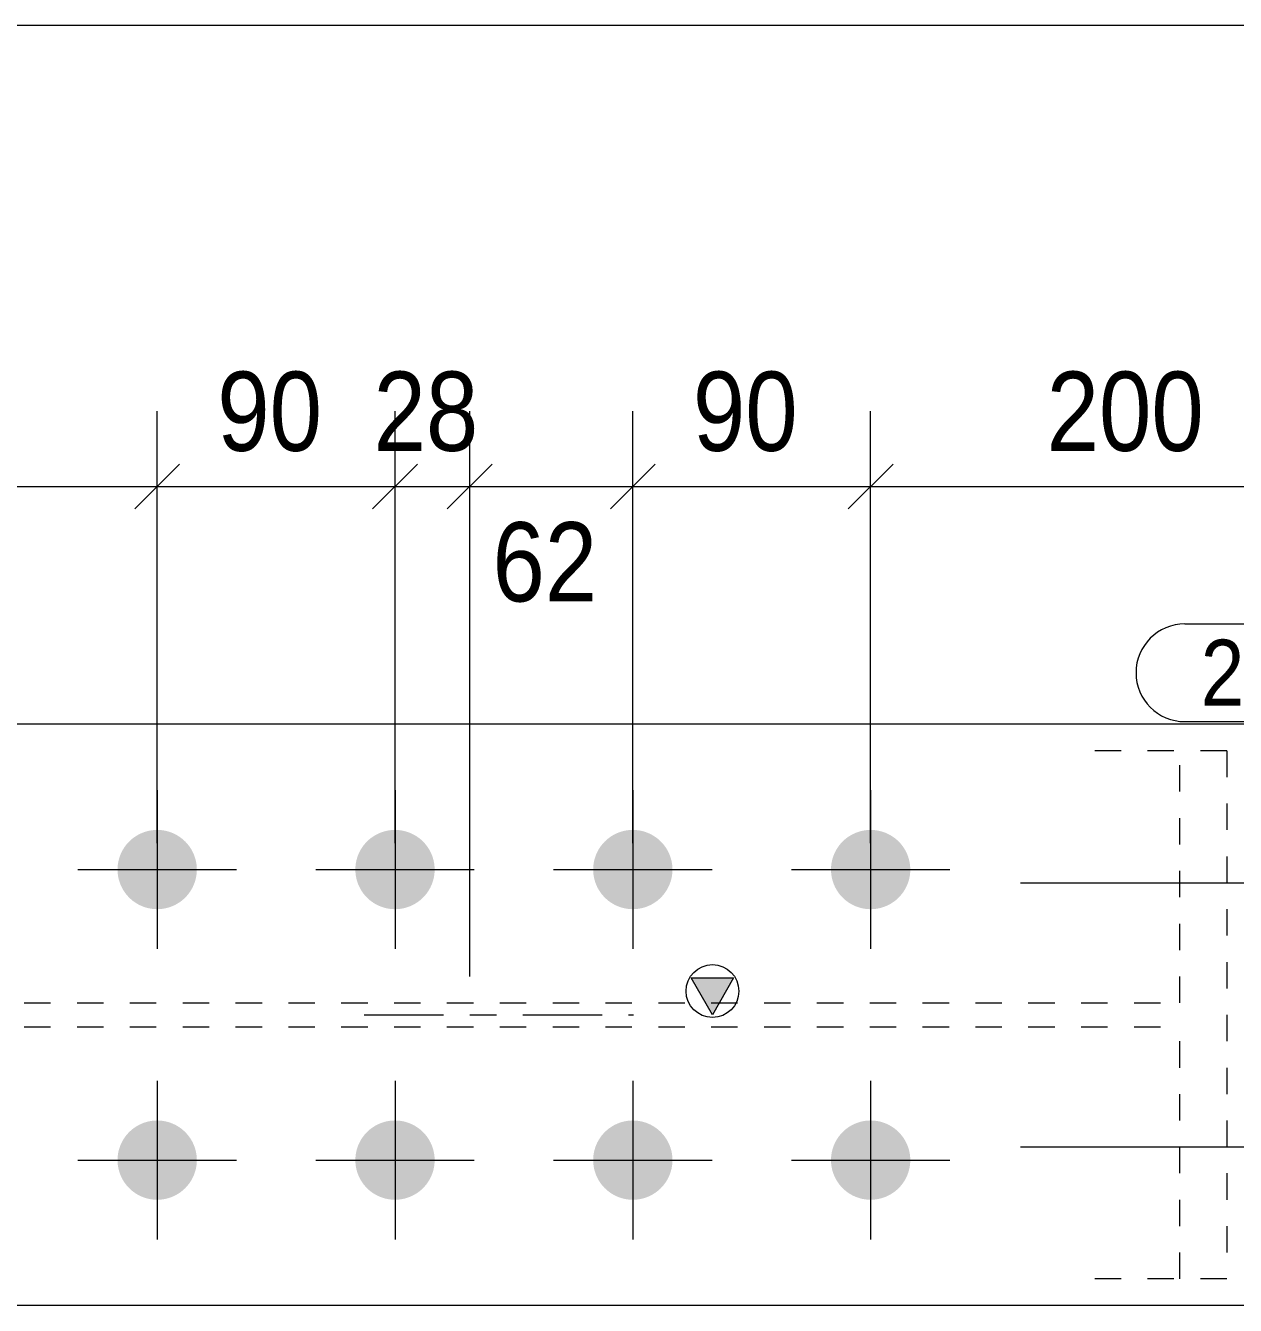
# Model space of a CAD drawing. Header units: millimetres. Extents: x 2 to 579, y 1 to 825.
# Drawn here: x 250.59 to 296.37, y 776.55 to 825 of the extents above; entities that cross this region are included whole.
import ezdxf

# ---------------------------------------------------------------- set-up
doc = ezdxf.new("R2010")
doc.units = ezdxf.units.MM
for name, pattern in [('XKITLINE00', [0]), ('XKITLINE01', [4, 1, -1, 1, -1]), ('XKITLINE02', [4, 2, -2]), ('XKITLINE03', [6, 3, -1, 1, -1])]:
    doc.linetypes.add(name, pattern=pattern)
for name, color, linetype, lineweight in [('Bolt', 3, 'Continuous', 0), ('Dimensions', 7, 'Continuous', 0), ('DrawingSheet', 5, 'Continuous', 0), ('Part', 2, 'Continuous', 0), ('PartMark', 7, 'Continuous', 0)]:
    doc.layers.add(name, color=color, linetype=linetype, lineweight=lineweight)
doc.styles.add('ARIAL', font='ARIAL.TTF')

# ---------------------------------------------------------------- blocks, each defined once
blk = doc.blocks.new('*A44')
at = {"layer": 'Bolt', "color": 3, "linetype": 'XKITLINE02', "lineweight": 0}
for p, q in [((288.239, 792.55), (293.737, 792.55)), ((288.239, 782.55), (293.737, 782.55))]:
    blk.add_line(p, q, dxfattribs=at)
blk = doc.blocks.new('*A45')
at = {"layer": 'Bolt'}
for points in [[(255.608, 794.55), (255.645, 794.548), (255.681, 794.546), (255.718, 794.543), (255.755, 794.539), (255.791, 794.534), (255.827, 794.528), (255.864, 794.521), (255.9, 794.514), (255.935, 794.505), (255.971, 794.496), (256.006, 794.485), (256.041, 794.474), (256.076, 794.462), (256.111, 794.449), (256.145, 794.436), (256.179, 794.421), (256.212, 794.406), (256.245, 794.39), (256.278, 794.373), (256.31, 794.355), (256.342, 794.337), (256.373, 794.317), (256.404, 794.297), (256.435, 794.276), (256.465, 794.255), (256.494, 794.233), (256.523, 794.21), (256.551, 794.186), (256.578, 794.161), (256.605, 794.136), (256.632, 794.111), (256.657, 794.084), (256.682, 794.057), (256.707, 794.03), (256.73, 794.002), (256.753, 793.973), (256.776, 793.944), (256.797, 793.914), (256.818, 793.883), (256.838, 793.852), (256.858, 793.821), (256.876, 793.789), (256.894, 793.757), (256.911, 793.724), (256.927, 793.691), (256.942, 793.658), (256.957, 793.624), (256.97, 793.59), (256.983, 793.555), (256.995, 793.521), (257.006, 793.485), (257.017, 793.45), (257.026, 793.414), (257.035, 793.379), (257.042, 793.343), (257.049, 793.306), (257.055, 793.27), (257.06, 793.234), (257.064, 793.197), (257.067, 793.16), (257.069, 793.124), (257.07, 793.087), (257.071, 793.05), (257.07, 793.013), (257.069, 792.976), (257.067, 792.94), (257.064, 792.903), (257.06, 792.866), (257.055, 792.83), (257.049, 792.794), (257.042, 792.757), (257.035, 792.721), (257.026, 792.686), (257.017, 792.65), (257.006, 792.615), (256.995, 792.579), (256.983, 792.545), (256.97, 792.51), (256.957, 792.476), (256.942, 792.442), (256.927, 792.409), (256.911, 792.376), (256.894, 792.343), (256.876, 792.311), (256.858, 792.279), (256.838, 792.248), (256.818, 792.217), (256.797, 792.186), (256.776, 792.156), (256.753, 792.127), (256.73, 792.098), (256.707, 792.07), (256.682, 792.043), (256.657, 792.016), (256.632, 791.989), (256.605, 791.964), (256.578, 791.939), (256.551, 791.914), (256.523, 791.89), (256.494, 791.867), (256.465, 791.845), (256.435, 791.824), (256.404, 791.803), (256.373, 791.783), (256.342, 791.763), (256.31, 791.745), (256.278, 791.727), (256.245, 791.71), (256.212, 791.694), (256.179, 791.679), (256.145, 791.664), (256.111, 791.651), (256.076, 791.638), (256.041, 791.626), (256.006, 791.615), (255.971, 791.604), (255.935, 791.595), (255.9, 791.586), (255.864, 791.579), (255.827, 791.572), (255.791, 791.566), (255.755, 791.561), (255.718, 791.557), (255.681, 791.554), (255.645, 791.552), (255.608, 791.55), (255.571, 791.55), (255.534, 791.55), (255.497, 791.552), (255.461, 791.554), (255.424, 791.557), (255.387, 791.561), (255.351, 791.566), (255.315, 791.572), (255.278, 791.579), (255.242, 791.586), (255.206, 791.595), (255.171, 791.604), (255.136, 791.615), (255.1, 791.626), (255.066, 791.638), (255.031, 791.651), (254.997, 791.664), (254.963, 791.679), (254.93, 791.694), (254.897, 791.71), (254.864, 791.727), (254.832, 791.745), (254.8, 791.763), (254.768, 791.783), (254.738, 791.803), (254.707, 791.824), (254.677, 791.845), (254.648, 791.867), (254.619, 791.89), (254.591, 791.914), (254.564, 791.939), (254.537, 791.964), (254.51, 791.989), (254.485, 792.016), (254.46, 792.043), (254.435, 792.07), (254.411, 792.098), (254.388, 792.127), (254.366, 792.156), (254.345, 792.186), (254.324, 792.217), (254.304, 792.248), (254.284, 792.279), (254.266, 792.311), (254.248, 792.343), (254.231, 792.376), (254.215, 792.409), (254.2, 792.442), (254.185, 792.476), (254.171, 792.51), (254.159, 792.545), (254.147, 792.579), (254.136, 792.615), (254.125, 792.65), (254.116, 792.686), (254.107, 792.721), (254.1, 792.757), (254.093, 792.794), (254.087, 792.83), (254.082, 792.866), (254.078, 792.903), (254.075, 792.94), (254.073, 792.976), (254.071, 793.013), (254.071, 793.05), (254.071, 793.087), (254.073, 793.124), (254.075, 793.16), (254.078, 793.197), (254.082, 793.234), (254.087, 793.27), (254.093, 793.306), (254.1, 793.343), (254.107, 793.379), (254.116, 793.414), (254.125, 793.45), (254.136, 793.485), (254.147, 793.521), (254.159, 793.555), (254.171, 793.59), (254.185, 793.624), (254.2, 793.658), (254.215, 793.691), (254.231, 793.724), (254.248, 793.757), (254.266, 793.789), (254.284, 793.821), (254.304, 793.852), (254.324, 793.883), (254.345, 793.914), (254.366, 793.944), (254.388, 793.973), (254.411, 794.002), (254.435, 794.03), (254.46, 794.057), (254.485, 794.084), (254.51, 794.111), (254.537, 794.136), (254.564, 794.161), (254.591, 794.186), (254.619, 794.21), (254.648, 794.233), (254.677, 794.255), (254.707, 794.276), (254.738, 794.297), (254.768, 794.317), (254.8, 794.337), (254.832, 794.355), (254.864, 794.373), (254.897, 794.39), (254.93, 794.406), (254.963, 794.421), (254.997, 794.436), (255.031, 794.449), (255.066, 794.462), (255.1, 794.474), (255.136, 794.485), (255.171, 794.496), (255.206, 794.505), (255.242, 794.514), (255.278, 794.521), (255.315, 794.528), (255.351, 794.534), (255.387, 794.539), (255.424, 794.543), (255.461, 794.546), (255.497, 794.548), (255.534, 794.55), (255.571, 794.55)], [(264.608, 794.55), (264.645, 794.548), (264.681, 794.546), (264.718, 794.543), (264.755, 794.539), (264.791, 794.534), (264.827, 794.528), (264.864, 794.521), (264.9, 794.514), (264.935, 794.505), (264.971, 794.496), (265.006, 794.485), (265.041, 794.474), (265.076, 794.462), (265.111, 794.449), (265.145, 794.436), (265.179, 794.421), (265.212, 794.406), (265.245, 794.39), (265.278, 794.373), (265.31, 794.355), (265.342, 794.337), (265.373, 794.317), (265.404, 794.297), (265.435, 794.276), (265.465, 794.255), (265.494, 794.233), (265.523, 794.21), (265.551, 794.186), (265.578, 794.161), (265.605, 794.136), (265.632, 794.111), (265.657, 794.084), (265.682, 794.057), (265.707, 794.03), (265.73, 794.002), (265.753, 793.973), (265.776, 793.944), (265.797, 793.914), (265.818, 793.883), (265.838, 793.852), (265.858, 793.821), (265.876, 793.789), (265.894, 793.757), (265.911, 793.724), (265.927, 793.691), (265.942, 793.658), (265.957, 793.624), (265.97, 793.59), (265.983, 793.555), (265.995, 793.521), (266.006, 793.485), (266.017, 793.45), (266.026, 793.414), (266.035, 793.379), (266.042, 793.343), (266.049, 793.306), (266.055, 793.27), (266.06, 793.234), (266.064, 793.197), (266.067, 793.16), (266.069, 793.124), (266.07, 793.087), (266.071, 793.05), (266.07, 793.013), (266.069, 792.976), (266.067, 792.94), (266.064, 792.903), (266.06, 792.866), (266.055, 792.83), (266.049, 792.794), (266.042, 792.757), (266.035, 792.721), (266.026, 792.686), (266.017, 792.65), (266.006, 792.615), (265.995, 792.579), (265.983, 792.545), (265.97, 792.51), (265.957, 792.476), (265.942, 792.442), (265.927, 792.409), (265.911, 792.376), (265.894, 792.343), (265.876, 792.311), (265.858, 792.279), (265.838, 792.248), (265.818, 792.217), (265.797, 792.186), (265.776, 792.156), (265.753, 792.127), (265.73, 792.098), (265.707, 792.07), (265.682, 792.043), (265.657, 792.016), (265.632, 791.989), (265.605, 791.964), (265.578, 791.939), (265.551, 791.914), (265.523, 791.89), (265.494, 791.867), (265.465, 791.845), (265.435, 791.824), (265.404, 791.803), (265.373, 791.783), (265.342, 791.763), (265.31, 791.745), (265.278, 791.727), (265.245, 791.71), (265.212, 791.694), (265.179, 791.679), (265.145, 791.664), (265.111, 791.651), (265.076, 791.638), (265.041, 791.626), (265.006, 791.615), (264.971, 791.604), (264.935, 791.595), (264.9, 791.586), (264.864, 791.579), (264.827, 791.572), (264.791, 791.566), (264.755, 791.561), (264.718, 791.557), (264.681, 791.554), (264.645, 791.552), (264.608, 791.55), (264.571, 791.55), (264.534, 791.55), (264.497, 791.552), (264.461, 791.554), (264.424, 791.557), (264.387, 791.561), (264.351, 791.566), (264.315, 791.572), (264.278, 791.579), (264.242, 791.586), (264.206, 791.595), (264.171, 791.604), (264.136, 791.615), (264.1, 791.626), (264.066, 791.638), (264.031, 791.651), (263.997, 791.664), (263.963, 791.679), (263.93, 791.694), (263.897, 791.71), (263.864, 791.727), (263.832, 791.745), (263.8, 791.763), (263.768, 791.783), (263.738, 791.803), (263.707, 791.824), (263.677, 791.845), (263.648, 791.867), (263.619, 791.89), (263.591, 791.914), (263.564, 791.939), (263.537, 791.964), (263.51, 791.989), (263.485, 792.016), (263.46, 792.043), (263.435, 792.07), (263.411, 792.098), (263.388, 792.127), (263.366, 792.156), (263.345, 792.186), (263.324, 792.217), (263.304, 792.248), (263.284, 792.279), (263.266, 792.311), (263.248, 792.343), (263.231, 792.376), (263.215, 792.409), (263.2, 792.442), (263.185, 792.476), (263.171, 792.51), (263.159, 792.545), (263.147, 792.579), (263.136, 792.615), (263.125, 792.65), (263.116, 792.686), (263.107, 792.721), (263.1, 792.757), (263.093, 792.794), (263.087, 792.83), (263.082, 792.866), (263.078, 792.903), (263.075, 792.94), (263.073, 792.976), (263.071, 793.013), (263.071, 793.05), (263.071, 793.087), (263.073, 793.124), (263.075, 793.16), (263.078, 793.197), (263.082, 793.234), (263.087, 793.27), (263.093, 793.306), (263.1, 793.343), (263.107, 793.379), (263.116, 793.414), (263.125, 793.45), (263.136, 793.485), (263.147, 793.521), (263.159, 793.555), (263.171, 793.59), (263.185, 793.624), (263.2, 793.658), (263.215, 793.691), (263.231, 793.724), (263.248, 793.757), (263.266, 793.789), (263.284, 793.821), (263.304, 793.852), (263.324, 793.883), (263.345, 793.914), (263.366, 793.944), (263.388, 793.973), (263.411, 794.002), (263.435, 794.03), (263.46, 794.057), (263.485, 794.084), (263.51, 794.111), (263.537, 794.136), (263.564, 794.161), (263.591, 794.186), (263.619, 794.21), (263.648, 794.233), (263.677, 794.255), (263.707, 794.276), (263.738, 794.297), (263.768, 794.317), (263.8, 794.337), (263.832, 794.355), (263.864, 794.373), (263.897, 794.39), (263.93, 794.406), (263.963, 794.421), (263.997, 794.436), (264.031, 794.449), (264.066, 794.462), (264.1, 794.474), (264.136, 794.485), (264.171, 794.496), (264.206, 794.505), (264.242, 794.514), (264.278, 794.521), (264.315, 794.528), (264.351, 794.534), (264.387, 794.539), (264.424, 794.543), (264.461, 794.546), (264.497, 794.548), (264.534, 794.55), (264.571, 794.55)], [(273.608, 794.55), (273.645, 794.548), (273.681, 794.546), (273.718, 794.543), (273.755, 794.539), (273.791, 794.534), (273.827, 794.528), (273.864, 794.521), (273.9, 794.514), (273.935, 794.505), (273.971, 794.496), (274.006, 794.485), (274.041, 794.474), (274.076, 794.462), (274.111, 794.449), (274.145, 794.436), (274.179, 794.421), (274.212, 794.406), (274.245, 794.39), (274.278, 794.373), (274.31, 794.355), (274.342, 794.337), (274.373, 794.317), (274.404, 794.297), (274.435, 794.276), (274.465, 794.255), (274.494, 794.233), (274.523, 794.21), (274.551, 794.186), (274.578, 794.161), (274.605, 794.136), (274.632, 794.111), (274.657, 794.084), (274.682, 794.057), (274.707, 794.03), (274.73, 794.002), (274.753, 793.973), (274.776, 793.944), (274.797, 793.914), (274.818, 793.883), (274.838, 793.852), (274.858, 793.821), (274.876, 793.789), (274.894, 793.757), (274.911, 793.724), (274.927, 793.691), (274.942, 793.658), (274.957, 793.624), (274.97, 793.59), (274.983, 793.555), (274.995, 793.521), (275.006, 793.485), (275.017, 793.45), (275.026, 793.414), (275.035, 793.379), (275.042, 793.343), (275.049, 793.306), (275.055, 793.27), (275.06, 793.234), (275.064, 793.197), (275.067, 793.16), (275.069, 793.124), (275.07, 793.087), (275.071, 793.05), (275.07, 793.013), (275.069, 792.976), (275.067, 792.94), (275.064, 792.903), (275.06, 792.866), (275.055, 792.83), (275.049, 792.794), (275.042, 792.757), (275.035, 792.721), (275.026, 792.686), (275.017, 792.65), (275.006, 792.615), (274.995, 792.579), (274.983, 792.545), (274.97, 792.51), (274.957, 792.476), (274.942, 792.442), (274.927, 792.409), (274.911, 792.376), (274.894, 792.343), (274.876, 792.311), (274.858, 792.279), (274.838, 792.248), (274.818, 792.217), (274.797, 792.186), (274.776, 792.156), (274.753, 792.127), (274.73, 792.098), (274.707, 792.07), (274.682, 792.043), (274.657, 792.016), (274.632, 791.989), (274.605, 791.964), (274.578, 791.939), (274.551, 791.914), (274.523, 791.89), (274.494, 791.867), (274.465, 791.845), (274.435, 791.824), (274.404, 791.803), (274.373, 791.783), (274.342, 791.763), (274.31, 791.745), (274.278, 791.727), (274.245, 791.71), (274.212, 791.694), (274.179, 791.679), (274.145, 791.664), (274.111, 791.651), (274.076, 791.638), (274.041, 791.626), (274.006, 791.615), (273.971, 791.604), (273.935, 791.595), (273.9, 791.586), (273.864, 791.579), (273.827, 791.572), (273.791, 791.566), (273.755, 791.561), (273.718, 791.557), (273.681, 791.554), (273.645, 791.552), (273.608, 791.55), (273.571, 791.55), (273.534, 791.55), (273.497, 791.552), (273.461, 791.554), (273.424, 791.557), (273.387, 791.561), (273.351, 791.566), (273.315, 791.572), (273.278, 791.579), (273.242, 791.586), (273.206, 791.595), (273.171, 791.604), (273.136, 791.615), (273.1, 791.626), (273.066, 791.638), (273.031, 791.651), (272.997, 791.664), (272.963, 791.679), (272.93, 791.694), (272.897, 791.71), (272.864, 791.727), (272.832, 791.745), (272.8, 791.763), (272.768, 791.783), (272.738, 791.803), (272.707, 791.824), (272.677, 791.845), (272.648, 791.867), (272.619, 791.89), (272.591, 791.914), (272.564, 791.939), (272.537, 791.964), (272.51, 791.989), (272.485, 792.016), (272.46, 792.043), (272.435, 792.07), (272.411, 792.098), (272.388, 792.127), (272.366, 792.156), (272.345, 792.186), (272.324, 792.217), (272.304, 792.248), (272.284, 792.279), (272.266, 792.311), (272.248, 792.343), (272.231, 792.376), (272.215, 792.409), (272.2, 792.442), (272.185, 792.476), (272.171, 792.51), (272.159, 792.545), (272.147, 792.579), (272.136, 792.615), (272.125, 792.65), (272.116, 792.686), (272.107, 792.721), (272.1, 792.757), (272.093, 792.794), (272.087, 792.83), (272.082, 792.866), (272.078, 792.903), (272.075, 792.94), (272.073, 792.976), (272.071, 793.013), (272.071, 793.05), (272.071, 793.087), (272.073, 793.124), (272.075, 793.16), (272.078, 793.197), (272.082, 793.234), (272.087, 793.27), (272.093, 793.306), (272.1, 793.343), (272.107, 793.379), (272.116, 793.414), (272.125, 793.45), (272.136, 793.485), (272.147, 793.521), (272.159, 793.555), (272.171, 793.59), (272.185, 793.624), (272.2, 793.658), (272.215, 793.691), (272.231, 793.724), (272.248, 793.757), (272.266, 793.789), (272.284, 793.821), (272.304, 793.852), (272.324, 793.883), (272.345, 793.914), (272.366, 793.944), (272.388, 793.973), (272.411, 794.002), (272.435, 794.03), (272.46, 794.057), (272.485, 794.084), (272.51, 794.111), (272.537, 794.136), (272.564, 794.161), (272.591, 794.186), (272.619, 794.21), (272.648, 794.233), (272.677, 794.255), (272.707, 794.276), (272.738, 794.297), (272.768, 794.317), (272.8, 794.337), (272.832, 794.355), (272.864, 794.373), (272.897, 794.39), (272.93, 794.406), (272.963, 794.421), (272.997, 794.436), (273.031, 794.449), (273.066, 794.462), (273.1, 794.474), (273.136, 794.485), (273.171, 794.496), (273.206, 794.505), (273.242, 794.514), (273.278, 794.521), (273.315, 794.528), (273.351, 794.534), (273.387, 794.539), (273.424, 794.543), (273.461, 794.546), (273.497, 794.548), (273.534, 794.55), (273.571, 794.55)], [(282.608, 794.55), (282.645, 794.548), (282.681, 794.546), (282.718, 794.543), (282.755, 794.539), (282.791, 794.534), (282.827, 794.528), (282.864, 794.521), (282.9, 794.514), (282.935, 794.505), (282.971, 794.496), (283.006, 794.485), (283.041, 794.474), (283.076, 794.462), (283.111, 794.449), (283.145, 794.436), (283.179, 794.421), (283.212, 794.406), (283.245, 794.39), (283.278, 794.373), (283.31, 794.355), (283.342, 794.337), (283.373, 794.317), (283.404, 794.297), (283.435, 794.276), (283.465, 794.255), (283.494, 794.233), (283.523, 794.21), (283.551, 794.186), (283.578, 794.161), (283.605, 794.136), (283.632, 794.111), (283.657, 794.084), (283.682, 794.057), (283.707, 794.03), (283.73, 794.002), (283.753, 793.973), (283.776, 793.944), (283.797, 793.914), (283.818, 793.883), (283.838, 793.852), (283.858, 793.821), (283.876, 793.789), (283.894, 793.757), (283.911, 793.724), (283.927, 793.691), (283.942, 793.658), (283.957, 793.624), (283.97, 793.59), (283.983, 793.555), (283.995, 793.521), (284.006, 793.485), (284.017, 793.45), (284.026, 793.414), (284.035, 793.379), (284.042, 793.343), (284.049, 793.306), (284.055, 793.27), (284.06, 793.234), (284.064, 793.197), (284.067, 793.16), (284.069, 793.124), (284.07, 793.087), (284.071, 793.05), (284.07, 793.013), (284.069, 792.976), (284.067, 792.94), (284.064, 792.903), (284.06, 792.866), (284.055, 792.83), (284.049, 792.794), (284.042, 792.757), (284.035, 792.721), (284.026, 792.686), (284.017, 792.65), (284.006, 792.615), (283.995, 792.579), (283.983, 792.545), (283.97, 792.51), (283.957, 792.476), (283.942, 792.442), (283.927, 792.409), (283.911, 792.376), (283.894, 792.343), (283.876, 792.311), (283.858, 792.279), (283.838, 792.248), (283.818, 792.217), (283.797, 792.186), (283.776, 792.156), (283.753, 792.127), (283.73, 792.098), (283.707, 792.07), (283.682, 792.043), (283.657, 792.016), (283.632, 791.989), (283.605, 791.964), (283.578, 791.939), (283.551, 791.914), (283.523, 791.89), (283.494, 791.867), (283.465, 791.845), (283.435, 791.824), (283.404, 791.803), (283.373, 791.783), (283.342, 791.763), (283.31, 791.745), (283.278, 791.727), (283.245, 791.71), (283.212, 791.694), (283.179, 791.679), (283.145, 791.664), (283.111, 791.651), (283.076, 791.638), (283.041, 791.626), (283.006, 791.615), (282.971, 791.604), (282.935, 791.595), (282.9, 791.586), (282.864, 791.579), (282.827, 791.572), (282.791, 791.566), (282.755, 791.561), (282.718, 791.557), (282.681, 791.554), (282.645, 791.552), (282.608, 791.55), (282.571, 791.55), (282.534, 791.55), (282.497, 791.552), (282.461, 791.554), (282.424, 791.557), (282.387, 791.561), (282.351, 791.566), (282.315, 791.572), (282.278, 791.579), (282.242, 791.586), (282.206, 791.595), (282.171, 791.604), (282.136, 791.615), (282.1, 791.626), (282.066, 791.638), (282.031, 791.651), (281.997, 791.664), (281.963, 791.679), (281.93, 791.694), (281.897, 791.71), (281.864, 791.727), (281.832, 791.745), (281.8, 791.763), (281.768, 791.783), (281.738, 791.803), (281.707, 791.824), (281.677, 791.845), (281.648, 791.867), (281.619, 791.89), (281.591, 791.914), (281.564, 791.939), (281.537, 791.964), (281.51, 791.989), (281.485, 792.016), (281.46, 792.043), (281.435, 792.07), (281.411, 792.098), (281.388, 792.127), (281.366, 792.156), (281.345, 792.186), (281.324, 792.217), (281.304, 792.248), (281.284, 792.279), (281.266, 792.311), (281.248, 792.343), (281.231, 792.376), (281.215, 792.409), (281.2, 792.442), (281.185, 792.476), (281.171, 792.51), (281.159, 792.545), (281.147, 792.579), (281.136, 792.615), (281.125, 792.65), (281.116, 792.686), (281.107, 792.721), (281.1, 792.757), (281.093, 792.794), (281.087, 792.83), (281.082, 792.866), (281.078, 792.903), (281.075, 792.94), (281.073, 792.976), (281.071, 793.013), (281.071, 793.05), (281.071, 793.087), (281.073, 793.124), (281.075, 793.16), (281.078, 793.197), (281.082, 793.234), (281.087, 793.27), (281.093, 793.306), (281.1, 793.343), (281.107, 793.379), (281.116, 793.414), (281.125, 793.45), (281.136, 793.485), (281.147, 793.521), (281.159, 793.555), (281.171, 793.59), (281.185, 793.624), (281.2, 793.658), (281.215, 793.691), (281.231, 793.724), (281.248, 793.757), (281.266, 793.789), (281.284, 793.821), (281.304, 793.852), (281.324, 793.883), (281.345, 793.914), (281.366, 793.944), (281.388, 793.973), (281.411, 794.002), (281.435, 794.03), (281.46, 794.057), (281.485, 794.084), (281.51, 794.111), (281.537, 794.136), (281.564, 794.161), (281.591, 794.186), (281.619, 794.21), (281.648, 794.233), (281.677, 794.255), (281.707, 794.276), (281.738, 794.297), (281.768, 794.317), (281.8, 794.337), (281.832, 794.355), (281.864, 794.373), (281.897, 794.39), (281.93, 794.406), (281.963, 794.421), (281.997, 794.436), (282.031, 794.449), (282.066, 794.462), (282.1, 794.474), (282.136, 794.485), (282.171, 794.496), (282.206, 794.505), (282.242, 794.514), (282.278, 794.521), (282.315, 794.528), (282.351, 794.534), (282.387, 794.539), (282.424, 794.543), (282.461, 794.546), (282.497, 794.548), (282.534, 794.55), (282.571, 794.55)], [(255.608, 783.55), (255.645, 783.548), (255.681, 783.546), (255.718, 783.543), (255.755, 783.539), (255.791, 783.534), (255.827, 783.528), (255.864, 783.521), (255.9, 783.514), (255.935, 783.505), (255.971, 783.496), (256.006, 783.485), (256.041, 783.474), (256.076, 783.462), (256.111, 783.449), (256.145, 783.436), (256.179, 783.421), (256.212, 783.406), (256.245, 783.39), (256.278, 783.373), (256.31, 783.355), (256.342, 783.337), (256.373, 783.317), (256.404, 783.297), (256.435, 783.276), (256.465, 783.255), (256.494, 783.233), (256.523, 783.21), (256.551, 783.186), (256.578, 783.161), (256.605, 783.136), (256.632, 783.111), (256.657, 783.084), (256.682, 783.057), (256.707, 783.03), (256.73, 783.002), (256.753, 782.973), (256.776, 782.944), (256.797, 782.914), (256.818, 782.883), (256.838, 782.852), (256.858, 782.821), (256.876, 782.789), (256.894, 782.757), (256.911, 782.724), (256.927, 782.691), (256.942, 782.658), (256.957, 782.624), (256.97, 782.59), (256.983, 782.555), (256.995, 782.521), (257.006, 782.485), (257.017, 782.45), (257.026, 782.414), (257.035, 782.379), (257.042, 782.343), (257.049, 782.306), (257.055, 782.27), (257.06, 782.234), (257.064, 782.197), (257.067, 782.16), (257.069, 782.124), (257.07, 782.087), (257.071, 782.05), (257.07, 782.013), (257.069, 781.976), (257.067, 781.94), (257.064, 781.903), (257.06, 781.866), (257.055, 781.83), (257.049, 781.794), (257.042, 781.757), (257.035, 781.721), (257.026, 781.686), (257.017, 781.65), (257.006, 781.615), (256.995, 781.579), (256.983, 781.545), (256.97, 781.51), (256.957, 781.476), (256.942, 781.442), (256.927, 781.409), (256.911, 781.376), (256.894, 781.343), (256.876, 781.311), (256.858, 781.279), (256.838, 781.248), (256.818, 781.217), (256.797, 781.186), (256.776, 781.156), (256.753, 781.127), (256.73, 781.098), (256.707, 781.07), (256.682, 781.043), (256.657, 781.016), (256.632, 780.989), (256.605, 780.964), (256.578, 780.939), (256.551, 780.914), (256.523, 780.89), (256.494, 780.867), (256.465, 780.845), (256.435, 780.824), (256.404, 780.803), (256.373, 780.783), (256.342, 780.763), (256.31, 780.745), (256.278, 780.727), (256.245, 780.71), (256.212, 780.694), (256.179, 780.679), (256.145, 780.664), (256.111, 780.651), (256.076, 780.638), (256.041, 780.626), (256.006, 780.615), (255.971, 780.604), (255.935, 780.595), (255.9, 780.586), (255.864, 780.579), (255.827, 780.572), (255.791, 780.566), (255.755, 780.561), (255.718, 780.557), (255.681, 780.554), (255.645, 780.552), (255.608, 780.55), (255.571, 780.55), (255.534, 780.55), (255.497, 780.552), (255.461, 780.554), (255.424, 780.557), (255.387, 780.561), (255.351, 780.566), (255.315, 780.572), (255.278, 780.579), (255.242, 780.586), (255.206, 780.595), (255.171, 780.604), (255.136, 780.615), (255.1, 780.626), (255.066, 780.638), (255.031, 780.651), (254.997, 780.664), (254.963, 780.679), (254.93, 780.694), (254.897, 780.71), (254.864, 780.727), (254.832, 780.745), (254.8, 780.763), (254.768, 780.783), (254.738, 780.803), (254.707, 780.824), (254.677, 780.845), (254.648, 780.867), (254.619, 780.89), (254.591, 780.914), (254.564, 780.939), (254.537, 780.964), (254.51, 780.989), (254.485, 781.016), (254.46, 781.043), (254.435, 781.07), (254.411, 781.098), (254.388, 781.127), (254.366, 781.156), (254.345, 781.186), (254.324, 781.217), (254.304, 781.248), (254.284, 781.279), (254.266, 781.311), (254.248, 781.343), (254.231, 781.376), (254.215, 781.409), (254.2, 781.442), (254.185, 781.476), (254.171, 781.51), (254.159, 781.545), (254.147, 781.579), (254.136, 781.615), (254.125, 781.65), (254.116, 781.686), (254.107, 781.721), (254.1, 781.757), (254.093, 781.794), (254.087, 781.83), (254.082, 781.866), (254.078, 781.903), (254.075, 781.94), (254.073, 781.976), (254.071, 782.013), (254.071, 782.05), (254.071, 782.087), (254.073, 782.124), (254.075, 782.16), (254.078, 782.197), (254.082, 782.234), (254.087, 782.27), (254.093, 782.306), (254.1, 782.343), (254.107, 782.379), (254.116, 782.414), (254.125, 782.45), (254.136, 782.485), (254.147, 782.521), (254.159, 782.555), (254.171, 782.59), (254.185, 782.624), (254.2, 782.658), (254.215, 782.691), (254.231, 782.724), (254.248, 782.757), (254.266, 782.789), (254.284, 782.821), (254.304, 782.852), (254.324, 782.883), (254.345, 782.914), (254.366, 782.944), (254.388, 782.973), (254.411, 783.002), (254.435, 783.03), (254.46, 783.057), (254.485, 783.084), (254.51, 783.111), (254.537, 783.136), (254.564, 783.161), (254.591, 783.186), (254.619, 783.21), (254.648, 783.233), (254.677, 783.255), (254.707, 783.276), (254.738, 783.297), (254.768, 783.317), (254.8, 783.337), (254.832, 783.355), (254.864, 783.373), (254.897, 783.39), (254.93, 783.406), (254.963, 783.421), (254.997, 783.436), (255.031, 783.449), (255.066, 783.462), (255.1, 783.474), (255.136, 783.485), (255.171, 783.496), (255.206, 783.505), (255.242, 783.514), (255.278, 783.521), (255.315, 783.528), (255.351, 783.534), (255.387, 783.539), (255.424, 783.543), (255.461, 783.546), (255.497, 783.548), (255.534, 783.55), (255.571, 783.55)], [(264.608, 783.55), (264.645, 783.548), (264.681, 783.546), (264.718, 783.543), (264.755, 783.539), (264.791, 783.534), (264.827, 783.528), (264.864, 783.521), (264.9, 783.514), (264.935, 783.505), (264.971, 783.496), (265.006, 783.485), (265.041, 783.474), (265.076, 783.462), (265.111, 783.449), (265.145, 783.436), (265.179, 783.421), (265.212, 783.406), (265.245, 783.39), (265.278, 783.373), (265.31, 783.355), (265.342, 783.337), (265.373, 783.317), (265.404, 783.297), (265.435, 783.276), (265.465, 783.255), (265.494, 783.233), (265.523, 783.21), (265.551, 783.186), (265.578, 783.161), (265.605, 783.136), (265.632, 783.111), (265.657, 783.084), (265.682, 783.057), (265.707, 783.03), (265.73, 783.002), (265.753, 782.973), (265.776, 782.944), (265.797, 782.914), (265.818, 782.883), (265.838, 782.852), (265.858, 782.821), (265.876, 782.789), (265.894, 782.757), (265.911, 782.724), (265.927, 782.691), (265.942, 782.658), (265.957, 782.624), (265.97, 782.59), (265.983, 782.555), (265.995, 782.521), (266.006, 782.485), (266.017, 782.45), (266.026, 782.414), (266.035, 782.379), (266.042, 782.343), (266.049, 782.306), (266.055, 782.27), (266.06, 782.234), (266.064, 782.197), (266.067, 782.16), (266.069, 782.124), (266.07, 782.087), (266.071, 782.05), (266.07, 782.013), (266.069, 781.976), (266.067, 781.94), (266.064, 781.903), (266.06, 781.866), (266.055, 781.83), (266.049, 781.794), (266.042, 781.757), (266.035, 781.721), (266.026, 781.686), (266.017, 781.65), (266.006, 781.615), (265.995, 781.579), (265.983, 781.545), (265.97, 781.51), (265.957, 781.476), (265.942, 781.442), (265.927, 781.409), (265.911, 781.376), (265.894, 781.343), (265.876, 781.311), (265.858, 781.279), (265.838, 781.248), (265.818, 781.217), (265.797, 781.186), (265.776, 781.156), (265.753, 781.127), (265.73, 781.098), (265.707, 781.07), (265.682, 781.043), (265.657, 781.016), (265.632, 780.989), (265.605, 780.964), (265.578, 780.939), (265.551, 780.914), (265.523, 780.89), (265.494, 780.867), (265.465, 780.845), (265.435, 780.824), (265.404, 780.803), (265.373, 780.783), (265.342, 780.763), (265.31, 780.745), (265.278, 780.727), (265.245, 780.71), (265.212, 780.694), (265.179, 780.679), (265.145, 780.664), (265.111, 780.651), (265.076, 780.638), (265.041, 780.626), (265.006, 780.615), (264.971, 780.604), (264.935, 780.595), (264.9, 780.586), (264.864, 780.579), (264.827, 780.572), (264.791, 780.566), (264.755, 780.561), (264.718, 780.557), (264.681, 780.554), (264.645, 780.552), (264.608, 780.55), (264.571, 780.55), (264.534, 780.55), (264.497, 780.552), (264.461, 780.554), (264.424, 780.557), (264.387, 780.561), (264.351, 780.566), (264.315, 780.572), (264.278, 780.579), (264.242, 780.586), (264.206, 780.595), (264.171, 780.604), (264.136, 780.615), (264.1, 780.626), (264.066, 780.638), (264.031, 780.651), (263.997, 780.664), (263.963, 780.679), (263.93, 780.694), (263.897, 780.71), (263.864, 780.727), (263.832, 780.745), (263.8, 780.763), (263.768, 780.783), (263.738, 780.803), (263.707, 780.824), (263.677, 780.845), (263.648, 780.867), (263.619, 780.89), (263.591, 780.914), (263.564, 780.939), (263.537, 780.964), (263.51, 780.989), (263.485, 781.016), (263.46, 781.043), (263.435, 781.07), (263.411, 781.098), (263.388, 781.127), (263.366, 781.156), (263.345, 781.186), (263.324, 781.217), (263.304, 781.248), (263.284, 781.279), (263.266, 781.311), (263.248, 781.343), (263.231, 781.376), (263.215, 781.409), (263.2, 781.442), (263.185, 781.476), (263.171, 781.51), (263.159, 781.545), (263.147, 781.579), (263.136, 781.615), (263.125, 781.65), (263.116, 781.686), (263.107, 781.721), (263.1, 781.757), (263.093, 781.794), (263.087, 781.83), (263.082, 781.866), (263.078, 781.903), (263.075, 781.94), (263.073, 781.976), (263.071, 782.013), (263.071, 782.05), (263.071, 782.087), (263.073, 782.124), (263.075, 782.16), (263.078, 782.197), (263.082, 782.234), (263.087, 782.27), (263.093, 782.306), (263.1, 782.343), (263.107, 782.379), (263.116, 782.414), (263.125, 782.45), (263.136, 782.485), (263.147, 782.521), (263.159, 782.555), (263.171, 782.59), (263.185, 782.624), (263.2, 782.658), (263.215, 782.691), (263.231, 782.724), (263.248, 782.757), (263.266, 782.789), (263.284, 782.821), (263.304, 782.852), (263.324, 782.883), (263.345, 782.914), (263.366, 782.944), (263.388, 782.973), (263.411, 783.002), (263.435, 783.03), (263.46, 783.057), (263.485, 783.084), (263.51, 783.111), (263.537, 783.136), (263.564, 783.161), (263.591, 783.186), (263.619, 783.21), (263.648, 783.233), (263.677, 783.255), (263.707, 783.276), (263.738, 783.297), (263.768, 783.317), (263.8, 783.337), (263.832, 783.355), (263.864, 783.373), (263.897, 783.39), (263.93, 783.406), (263.963, 783.421), (263.997, 783.436), (264.031, 783.449), (264.066, 783.462), (264.1, 783.474), (264.136, 783.485), (264.171, 783.496), (264.206, 783.505), (264.242, 783.514), (264.278, 783.521), (264.315, 783.528), (264.351, 783.534), (264.387, 783.539), (264.424, 783.543), (264.461, 783.546), (264.497, 783.548), (264.534, 783.55), (264.571, 783.55)], [(273.608, 783.55), (273.645, 783.548), (273.681, 783.546), (273.718, 783.543), (273.755, 783.539), (273.791, 783.534), (273.827, 783.528), (273.864, 783.521), (273.9, 783.514), (273.935, 783.505), (273.971, 783.496), (274.006, 783.485), (274.041, 783.474), (274.076, 783.462), (274.111, 783.449), (274.145, 783.436), (274.179, 783.421), (274.212, 783.406), (274.245, 783.39), (274.278, 783.373), (274.31, 783.355), (274.342, 783.337), (274.373, 783.317), (274.404, 783.297), (274.435, 783.276), (274.465, 783.255), (274.494, 783.233), (274.523, 783.21), (274.551, 783.186), (274.578, 783.161), (274.605, 783.136), (274.632, 783.111), (274.657, 783.084), (274.682, 783.057), (274.707, 783.03), (274.73, 783.002), (274.753, 782.973), (274.776, 782.944), (274.797, 782.914), (274.818, 782.883), (274.838, 782.852), (274.858, 782.821), (274.876, 782.789), (274.894, 782.757), (274.911, 782.724), (274.927, 782.691), (274.942, 782.658), (274.957, 782.624), (274.97, 782.59), (274.983, 782.555), (274.995, 782.521), (275.006, 782.485), (275.017, 782.45), (275.026, 782.414), (275.035, 782.379), (275.042, 782.343), (275.049, 782.306), (275.055, 782.27), (275.06, 782.234), (275.064, 782.197), (275.067, 782.16), (275.069, 782.124), (275.07, 782.087), (275.071, 782.05), (275.07, 782.013), (275.069, 781.976), (275.067, 781.94), (275.064, 781.903), (275.06, 781.866), (275.055, 781.83), (275.049, 781.794), (275.042, 781.757), (275.035, 781.721), (275.026, 781.686), (275.017, 781.65), (275.006, 781.615), (274.995, 781.579), (274.983, 781.545), (274.97, 781.51), (274.957, 781.476), (274.942, 781.442), (274.927, 781.409), (274.911, 781.376), (274.894, 781.343), (274.876, 781.311), (274.858, 781.279), (274.838, 781.248), (274.818, 781.217), (274.797, 781.186), (274.776, 781.156), (274.753, 781.127), (274.73, 781.098), (274.707, 781.07), (274.682, 781.043), (274.657, 781.016), (274.632, 780.989), (274.605, 780.964), (274.578, 780.939), (274.551, 780.914), (274.523, 780.89), (274.494, 780.867), (274.465, 780.845), (274.435, 780.824), (274.404, 780.803), (274.373, 780.783), (274.342, 780.763), (274.31, 780.745), (274.278, 780.727), (274.245, 780.71), (274.212, 780.694), (274.179, 780.679), (274.145, 780.664), (274.111, 780.651), (274.076, 780.638), (274.041, 780.626), (274.006, 780.615), (273.971, 780.604), (273.935, 780.595), (273.9, 780.586), (273.864, 780.579), (273.827, 780.572), (273.791, 780.566), (273.755, 780.561), (273.718, 780.557), (273.681, 780.554), (273.645, 780.552), (273.608, 780.55), (273.571, 780.55), (273.534, 780.55), (273.497, 780.552), (273.461, 780.554), (273.424, 780.557), (273.387, 780.561), (273.351, 780.566), (273.315, 780.572), (273.278, 780.579), (273.242, 780.586), (273.206, 780.595), (273.171, 780.604), (273.136, 780.615), (273.1, 780.626), (273.066, 780.638), (273.031, 780.651), (272.997, 780.664), (272.963, 780.679), (272.93, 780.694), (272.897, 780.71), (272.864, 780.727), (272.832, 780.745), (272.8, 780.763), (272.768, 780.783), (272.738, 780.803), (272.707, 780.824), (272.677, 780.845), (272.648, 780.867), (272.619, 780.89), (272.591, 780.914), (272.564, 780.939), (272.537, 780.964), (272.51, 780.989), (272.485, 781.016), (272.46, 781.043), (272.435, 781.07), (272.411, 781.098), (272.388, 781.127), (272.366, 781.156), (272.345, 781.186), (272.324, 781.217), (272.304, 781.248), (272.284, 781.279), (272.266, 781.311), (272.248, 781.343), (272.231, 781.376), (272.215, 781.409), (272.2, 781.442), (272.185, 781.476), (272.171, 781.51), (272.159, 781.545), (272.147, 781.579), (272.136, 781.615), (272.125, 781.65), (272.116, 781.686), (272.107, 781.721), (272.1, 781.757), (272.093, 781.794), (272.087, 781.83), (272.082, 781.866), (272.078, 781.903), (272.075, 781.94), (272.073, 781.976), (272.071, 782.013), (272.071, 782.05), (272.071, 782.087), (272.073, 782.124), (272.075, 782.16), (272.078, 782.197), (272.082, 782.234), (272.087, 782.27), (272.093, 782.306), (272.1, 782.343), (272.107, 782.379), (272.116, 782.414), (272.125, 782.45), (272.136, 782.485), (272.147, 782.521), (272.159, 782.555), (272.171, 782.59), (272.185, 782.624), (272.2, 782.658), (272.215, 782.691), (272.231, 782.724), (272.248, 782.757), (272.266, 782.789), (272.284, 782.821), (272.304, 782.852), (272.324, 782.883), (272.345, 782.914), (272.366, 782.944), (272.388, 782.973), (272.411, 783.002), (272.435, 783.03), (272.46, 783.057), (272.485, 783.084), (272.51, 783.111), (272.537, 783.136), (272.564, 783.161), (272.591, 783.186), (272.619, 783.21), (272.648, 783.233), (272.677, 783.255), (272.707, 783.276), (272.738, 783.297), (272.768, 783.317), (272.8, 783.337), (272.832, 783.355), (272.864, 783.373), (272.897, 783.39), (272.93, 783.406), (272.963, 783.421), (272.997, 783.436), (273.031, 783.449), (273.066, 783.462), (273.1, 783.474), (273.136, 783.485), (273.171, 783.496), (273.206, 783.505), (273.242, 783.514), (273.278, 783.521), (273.315, 783.528), (273.351, 783.534), (273.387, 783.539), (273.424, 783.543), (273.461, 783.546), (273.497, 783.548), (273.534, 783.55), (273.571, 783.55)], [(282.608, 783.55), (282.645, 783.548), (282.681, 783.546), (282.718, 783.543), (282.755, 783.539), (282.791, 783.534), (282.827, 783.528), (282.864, 783.521), (282.9, 783.514), (282.935, 783.505), (282.971, 783.496), (283.006, 783.485), (283.041, 783.474), (283.076, 783.462), (283.111, 783.449), (283.145, 783.436), (283.179, 783.421), (283.212, 783.406), (283.245, 783.39), (283.278, 783.373), (283.31, 783.355), (283.342, 783.337), (283.373, 783.317), (283.404, 783.297), (283.435, 783.276), (283.465, 783.255), (283.494, 783.233), (283.523, 783.21), (283.551, 783.186), (283.578, 783.161), (283.605, 783.136), (283.632, 783.111), (283.657, 783.084), (283.682, 783.057), (283.707, 783.03), (283.73, 783.002), (283.753, 782.973), (283.776, 782.944), (283.797, 782.914), (283.818, 782.883), (283.838, 782.852), (283.858, 782.821), (283.876, 782.789), (283.894, 782.757), (283.911, 782.724), (283.927, 782.691), (283.942, 782.658), (283.957, 782.624), (283.97, 782.59), (283.983, 782.555), (283.995, 782.521), (284.006, 782.485), (284.017, 782.45), (284.026, 782.414), (284.035, 782.379), (284.042, 782.343), (284.049, 782.306), (284.055, 782.27), (284.06, 782.234), (284.064, 782.197), (284.067, 782.16), (284.069, 782.124), (284.07, 782.087), (284.071, 782.05), (284.07, 782.013), (284.069, 781.976), (284.067, 781.94), (284.064, 781.903), (284.06, 781.866), (284.055, 781.83), (284.049, 781.794), (284.042, 781.757), (284.035, 781.721), (284.026, 781.686), (284.017, 781.65), (284.006, 781.615), (283.995, 781.579), (283.983, 781.545), (283.97, 781.51), (283.957, 781.476), (283.942, 781.442), (283.927, 781.409), (283.911, 781.376), (283.894, 781.343), (283.876, 781.311), (283.858, 781.279), (283.838, 781.248), (283.818, 781.217), (283.797, 781.186), (283.776, 781.156), (283.753, 781.127), (283.73, 781.098), (283.707, 781.07), (283.682, 781.043), (283.657, 781.016), (283.632, 780.989), (283.605, 780.964), (283.578, 780.939), (283.551, 780.914), (283.523, 780.89), (283.494, 780.867), (283.465, 780.845), (283.435, 780.824), (283.404, 780.803), (283.373, 780.783), (283.342, 780.763), (283.31, 780.745), (283.278, 780.727), (283.245, 780.71), (283.212, 780.694), (283.179, 780.679), (283.145, 780.664), (283.111, 780.651), (283.076, 780.638), (283.041, 780.626), (283.006, 780.615), (282.971, 780.604), (282.935, 780.595), (282.9, 780.586), (282.864, 780.579), (282.827, 780.572), (282.791, 780.566), (282.755, 780.561), (282.718, 780.557), (282.681, 780.554), (282.645, 780.552), (282.608, 780.55), (282.571, 780.55), (282.534, 780.55), (282.497, 780.552), (282.461, 780.554), (282.424, 780.557), (282.387, 780.561), (282.351, 780.566), (282.315, 780.572), (282.278, 780.579), (282.242, 780.586), (282.206, 780.595), (282.171, 780.604), (282.136, 780.615), (282.1, 780.626), (282.066, 780.638), (282.031, 780.651), (281.997, 780.664), (281.963, 780.679), (281.93, 780.694), (281.897, 780.71), (281.864, 780.727), (281.832, 780.745), (281.8, 780.763), (281.768, 780.783), (281.738, 780.803), (281.707, 780.824), (281.677, 780.845), (281.648, 780.867), (281.619, 780.89), (281.591, 780.914), (281.564, 780.939), (281.537, 780.964), (281.51, 780.989), (281.485, 781.016), (281.46, 781.043), (281.435, 781.07), (281.411, 781.098), (281.388, 781.127), (281.366, 781.156), (281.345, 781.186), (281.324, 781.217), (281.304, 781.248), (281.284, 781.279), (281.266, 781.311), (281.248, 781.343), (281.231, 781.376), (281.215, 781.409), (281.2, 781.442), (281.185, 781.476), (281.171, 781.51), (281.159, 781.545), (281.147, 781.579), (281.136, 781.615), (281.125, 781.65), (281.116, 781.686), (281.107, 781.721), (281.1, 781.757), (281.093, 781.794), (281.087, 781.83), (281.082, 781.866), (281.078, 781.903), (281.075, 781.94), (281.073, 781.976), (281.071, 782.013), (281.071, 782.05), (281.071, 782.087), (281.073, 782.124), (281.075, 782.16), (281.078, 782.197), (281.082, 782.234), (281.087, 782.27), (281.093, 782.306), (281.1, 782.343), (281.107, 782.379), (281.116, 782.414), (281.125, 782.45), (281.136, 782.485), (281.147, 782.521), (281.159, 782.555), (281.171, 782.59), (281.185, 782.624), (281.2, 782.658), (281.215, 782.691), (281.231, 782.724), (281.248, 782.757), (281.266, 782.789), (281.284, 782.821), (281.304, 782.852), (281.324, 782.883), (281.345, 782.914), (281.366, 782.944), (281.388, 782.973), (281.411, 783.002), (281.435, 783.03), (281.46, 783.057), (281.485, 783.084), (281.51, 783.111), (281.537, 783.136), (281.564, 783.161), (281.591, 783.186), (281.619, 783.21), (281.648, 783.233), (281.677, 783.255), (281.707, 783.276), (281.738, 783.297), (281.768, 783.317), (281.8, 783.337), (281.832, 783.355), (281.864, 783.373), (281.897, 783.39), (281.93, 783.406), (281.963, 783.421), (281.997, 783.436), (282.031, 783.449), (282.066, 783.462), (282.1, 783.474), (282.136, 783.485), (282.171, 783.496), (282.206, 783.505), (282.242, 783.514), (282.278, 783.521), (282.315, 783.528), (282.351, 783.534), (282.387, 783.539), (282.424, 783.543), (282.461, 783.546), (282.497, 783.548), (282.534, 783.55), (282.571, 783.55)]]:
    blk.add_hatch(color=3, dxfattribs=at).paths.add_polyline_path(points, flags=17)
at = {"layer": 'Bolt', "color": 3, "linetype": 'XKITLINE00', "lineweight": 0}
for p, q in [((255.571, 796.05), (255.571, 790.05)), ((264.571, 796.05), (264.571, 790.05)), ((273.571, 796.05), (273.571, 790.05)), ((282.571, 796.05), (282.571, 790.05)), ((252.571, 793.05), (258.571, 793.05)), ((261.571, 793.05), (267.571, 793.05)), ((270.571, 793.05), (276.571, 793.05)), ((279.571, 793.05), (285.571, 793.05)), ((255.571, 785.05), (255.571, 779.05)), ((264.571, 785.05), (264.571, 779.05)), ((273.571, 785.05), (273.571, 779.05)), ((282.571, 785.05), (282.571, 779.05)), ((252.571, 782.05), (258.571, 782.05)), ((261.571, 782.05), (267.571, 782.05)), ((270.571, 782.05), (276.571, 782.05)), ((279.571, 782.05), (285.571, 782.05))]:
    blk.add_line(p, q, dxfattribs=at)
blk = doc.blocks.new('*A46')
at = {"layer": 'Part'}
blk.add_hatch(color=2, dxfattribs=at).paths.add_polyline_path([(275.784, 788.95), (277.384, 788.95), (276.584, 787.55)], flags=17)
at = {"layer": 'Part', "color": 7, "linetype": 'XKITLINE01', "lineweight": 0}
for p, q in [((234.755, 797.55), (240.532, 797.55)), ((238.749, 777.55), (238.749, 797.55)), ((240.532, 788), (240.532, 797.55)), ((296.051, 797.55), (290.274, 797.55)), ((294.268, 788), (294.268, 797.55)), ((296.051, 797.55), (296.051, 777.55)), ((236.538, 788), (294.268, 788)), ((236.538, 787.1), (294.268, 787.1)), ((240.532, 777.55), (240.532, 787.1)), ((294.268, 777.55), (294.268, 787.1)), ((234.755, 777.55), (240.532, 777.55)), ((296.051, 777.55), (290.274, 777.55))]:
    blk.add_line(p, q, dxfattribs=at)
at = {"layer": 'Part', "color": 2, "linetype": 'XKITLINE00', "lineweight": 0}
for p, q in [((276.584, 787.55), (275.784, 788.95)), ((275.784, 788.95), (277.384, 788.95)), ((277.384, 788.95), (276.584, 787.55))]:
    blk.add_line(p, q, dxfattribs=at)
at = {"layer": 'Part', "color": 7, "linetype": 'XKITLINE03', "lineweight": 0}
blk.add_line((263.406, 787.55), (273.591, 787.55), dxfattribs=at)
at = {"layer": 'Part', "color": 2, "linetype": 'XKITLINE00', "lineweight": 0}
blk.add_circle((276.584, 788.45), 1, dxfattribs=at)
blk = doc.blocks.new('*A47')
at = {"layer": 'Part', "color": 2, "linetype": 'XKITLINE00', "lineweight": 0}
for p, q in [((308.476, 798.55), (175.474, 798.55)), ((308.476, 776.55), (175.474, 776.55))]:
    blk.add_line(p, q, dxfattribs=at)
blk = doc.blocks.new('*A57')
at = {"layer": 'DrawingSheet', "color": 5, "linetype": 'XKITLINE00', "lineweight": 0}
blk.add_line((579, 825), (5, 825), dxfattribs=at)
blk = doc.blocks.new('*A140')
at = {"layer": 'Dimensions', "color": 7, "linetype": 'XKITLINE00', "lineweight": 0}
for p, q in [((216.571, 794.05), (216.571, 810.4)), ((255.571, 794.05), (255.571, 810.4)), ((217.419, 808.399), (215.722, 806.701)), ((256.419, 808.399), (254.722, 806.701)), ((216.571, 807.55), (255.571, 807.55))]:
    blk.add_line(p, q, dxfattribs=at)
at = {"layer": 'Dimensions', "color": 3}
for p in [(216.571, 807.55), (255.571, 807.55)]:
    blk.add_point(p, dxfattribs=at)
at = {"layer": 'Dimensions', "color": 3, "style": 'ARIAL', "width": 0.85}
blk.add_text('390', height=3, dxfattribs=at).set_placement((232.733, 808.9))
blk = doc.blocks.new('*A141')
at = {"layer": 'Dimensions', "color": 7, "linetype": 'XKITLINE00', "lineweight": 0}
for p, q in [((255.571, 794.05), (255.571, 810.4)), ((264.571, 794.05), (264.571, 810.4)), ((256.419, 808.399), (254.722, 806.701)), ((265.419, 808.399), (263.722, 806.701)), ((255.571, 807.55), (264.571, 807.55))]:
    blk.add_line(p, q, dxfattribs=at)
at = {"layer": 'Dimensions', "color": 3}
for p in [(255.571, 807.55), (264.571, 807.55)]:
    blk.add_point(p, dxfattribs=at)
at = {"layer": 'Dimensions', "color": 3, "style": 'ARIAL', "width": 0.85}
blk.add_text('90', height=3, dxfattribs=at).set_placement((257.846, 808.9))
blk = doc.blocks.new('*A142')
at = {"layer": 'Dimensions', "color": 7, "linetype": 'XKITLINE00', "lineweight": 0}
for p, q in [((264.571, 794.05), (264.571, 810.4)), ((267.4, 789), (267.4, 810.4)), ((265.419, 808.399), (263.722, 806.701)), ((268.249, 808.399), (266.551, 806.701)), ((264.571, 807.55), (267.4, 807.55))]:
    blk.add_line(p, q, dxfattribs=at)
at = {"layer": 'Dimensions', "color": 3}
for p in [(264.571, 807.55), (267.4, 807.55)]:
    blk.add_point(p, dxfattribs=at)
at = {"layer": 'Dimensions', "color": 3, "style": 'ARIAL', "width": 0.85}
blk.add_text('28', height=3, dxfattribs=at).set_placement((263.76, 808.9))
blk = doc.blocks.new('*A143')
at = {"layer": 'Dimensions', "color": 7, "linetype": 'XKITLINE00', "lineweight": 0}
for p, q in [((267.4, 789), (267.4, 809.95)), ((273.571, 794.05), (273.571, 809.95)), ((268.249, 808.399), (266.551, 806.701)), ((274.419, 808.399), (272.722, 806.701)), ((267.4, 807.55), (273.571, 807.55))]:
    blk.add_line(p, q, dxfattribs=at)
at = {"layer": 'Dimensions', "color": 3}
for p in [(267.4, 807.55), (273.571, 807.55)]:
    blk.add_point(p, dxfattribs=at)
at = {"layer": 'Dimensions', "color": 3, "style": 'ARIAL', "width": 0.85}
blk.add_text('62', height=3, dxfattribs=at).set_placement((268.26, 803.2))
blk = doc.blocks.new('*A144')
at = {"layer": 'Dimensions', "color": 7, "linetype": 'XKITLINE00', "lineweight": 0}
for p, q in [((273.571, 794.05), (273.571, 810.4)), ((282.571, 794.05), (282.571, 810.4)), ((274.419, 808.399), (272.722, 806.701)), ((283.419, 808.399), (281.722, 806.701)), ((273.571, 807.55), (282.571, 807.55))]:
    blk.add_line(p, q, dxfattribs=at)
at = {"layer": 'Dimensions', "color": 3}
for p in [(273.571, 807.55), (282.571, 807.55)]:
    blk.add_point(p, dxfattribs=at)
at = {"layer": 'Dimensions', "color": 3, "style": 'ARIAL', "width": 0.85}
blk.add_text('90', height=3, dxfattribs=at).set_placement((275.846, 808.9))
blk = doc.blocks.new('*A145')
at = {"layer": 'Dimensions', "color": 7, "linetype": 'XKITLINE00', "lineweight": 0}
for p, q in [((282.571, 794.05), (282.571, 810.4)), ((302.571, 794.05), (302.571, 810.4)), ((283.419, 808.399), (281.722, 806.701)), ((303.419, 808.399), (301.722, 806.701)), ((282.571, 807.55), (302.571, 807.55))]:
    blk.add_line(p, q, dxfattribs=at)
at = {"layer": 'Dimensions', "color": 3}
for p in [(282.571, 807.55), (302.571, 807.55)]:
    blk.add_point(p, dxfattribs=at)
at = {"layer": 'Dimensions', "color": 3, "style": 'ARIAL', "width": 0.85}
blk.add_text('200', height=3, dxfattribs=at).set_placement((289.233, 808.9))
blk = doc.blocks.new('*A148')
at = {"layer": 'Dimensions', "color": 7, "linetype": 'XKITLINE00', "lineweight": 0}
for p, q in [((314.551, 788.399), (316.249, 786.701)), ((297.051, 787.55), (317.8, 787.55)), ((315.4, 782.55), (315.4, 787.55)), ((314.551, 783.399), (316.249, 781.701)), ((289.239, 782.55), (317.8, 782.55))]:
    blk.add_line(p, q, dxfattribs=at)
at = {"layer": 'Dimensions', "color": 3}
for p in [(315.4, 787.55), (315.4, 782.55)]:
    blk.add_point(p, dxfattribs=at)
at = {"layer": 'Dimensions', "color": 3, "style": 'ARIAL', "width": 0.85}
blk.add_text('50', height=3, rotation=90.0002, dxfattribs=at).set_placement((314.05, 782.825))
blk = doc.blocks.new('*A149')
at = {"layer": 'Dimensions', "color": 7, "linetype": 'XKITLINE00', "lineweight": 0}
for p, q in [((314.551, 793.399), (316.249, 791.701)), ((289.239, 792.55), (318.25, 792.55)), ((315.4, 787.55), (315.4, 792.55)), ((314.551, 788.399), (316.249, 786.701)), ((297.051, 787.55), (318.25, 787.55))]:
    blk.add_line(p, q, dxfattribs=at)
at = {"layer": 'Dimensions', "color": 3}
for p in [(315.4, 792.55), (315.4, 787.55)]:
    blk.add_point(p, dxfattribs=at)
at = {"layer": 'Dimensions', "color": 3, "style": 'ARIAL', "width": 0.85}
blk.add_text('50', height=3, rotation=90.0002, dxfattribs=at).set_placement((319.75, 787.825))
blk = doc.blocks.new('*A153')
at = {"layer": 'PartMark', "color": 7, "linetype": 'XKITLINE00', "lineweight": 0}
for p, q in [((294.463, 802.35), (301.226, 802.35)), ((294.463, 798.65), (301.226, 798.65))]:
    blk.add_line(p, q, dxfattribs=at)
for centre, start, end in [((294.463, 800.5), 90, 270), ((301.226, 800.5), 270, 90)]:
    blk.add_arc(centre, 1.85, start, end, dxfattribs=at)
at = {"layer": 'PartMark', "color": 3, "style": 'ARIAL', "width": 0.85}
blk.add_text('234', height=2.5, dxfattribs=at).set_placement((295.063, 799.25))

msp = doc.modelspace()

# ---------------------------------------------------------------- block references
at = {"lineweight": 0}
for name in ['*A57', '*A140', '*A141', '*A142', '*A144', '*A145', '*A143', '*A153', '*A47', '*A45', '*A149', '*A44', '*A148']:
    msp.add_blockref(name, (0, 0), dxfattribs=at)
at = {"layer": 'Part', "lineweight": 0}
msp.add_blockref('*A46', (0, 0), dxfattribs=at)

doc.saveas('drawing.dxf')
